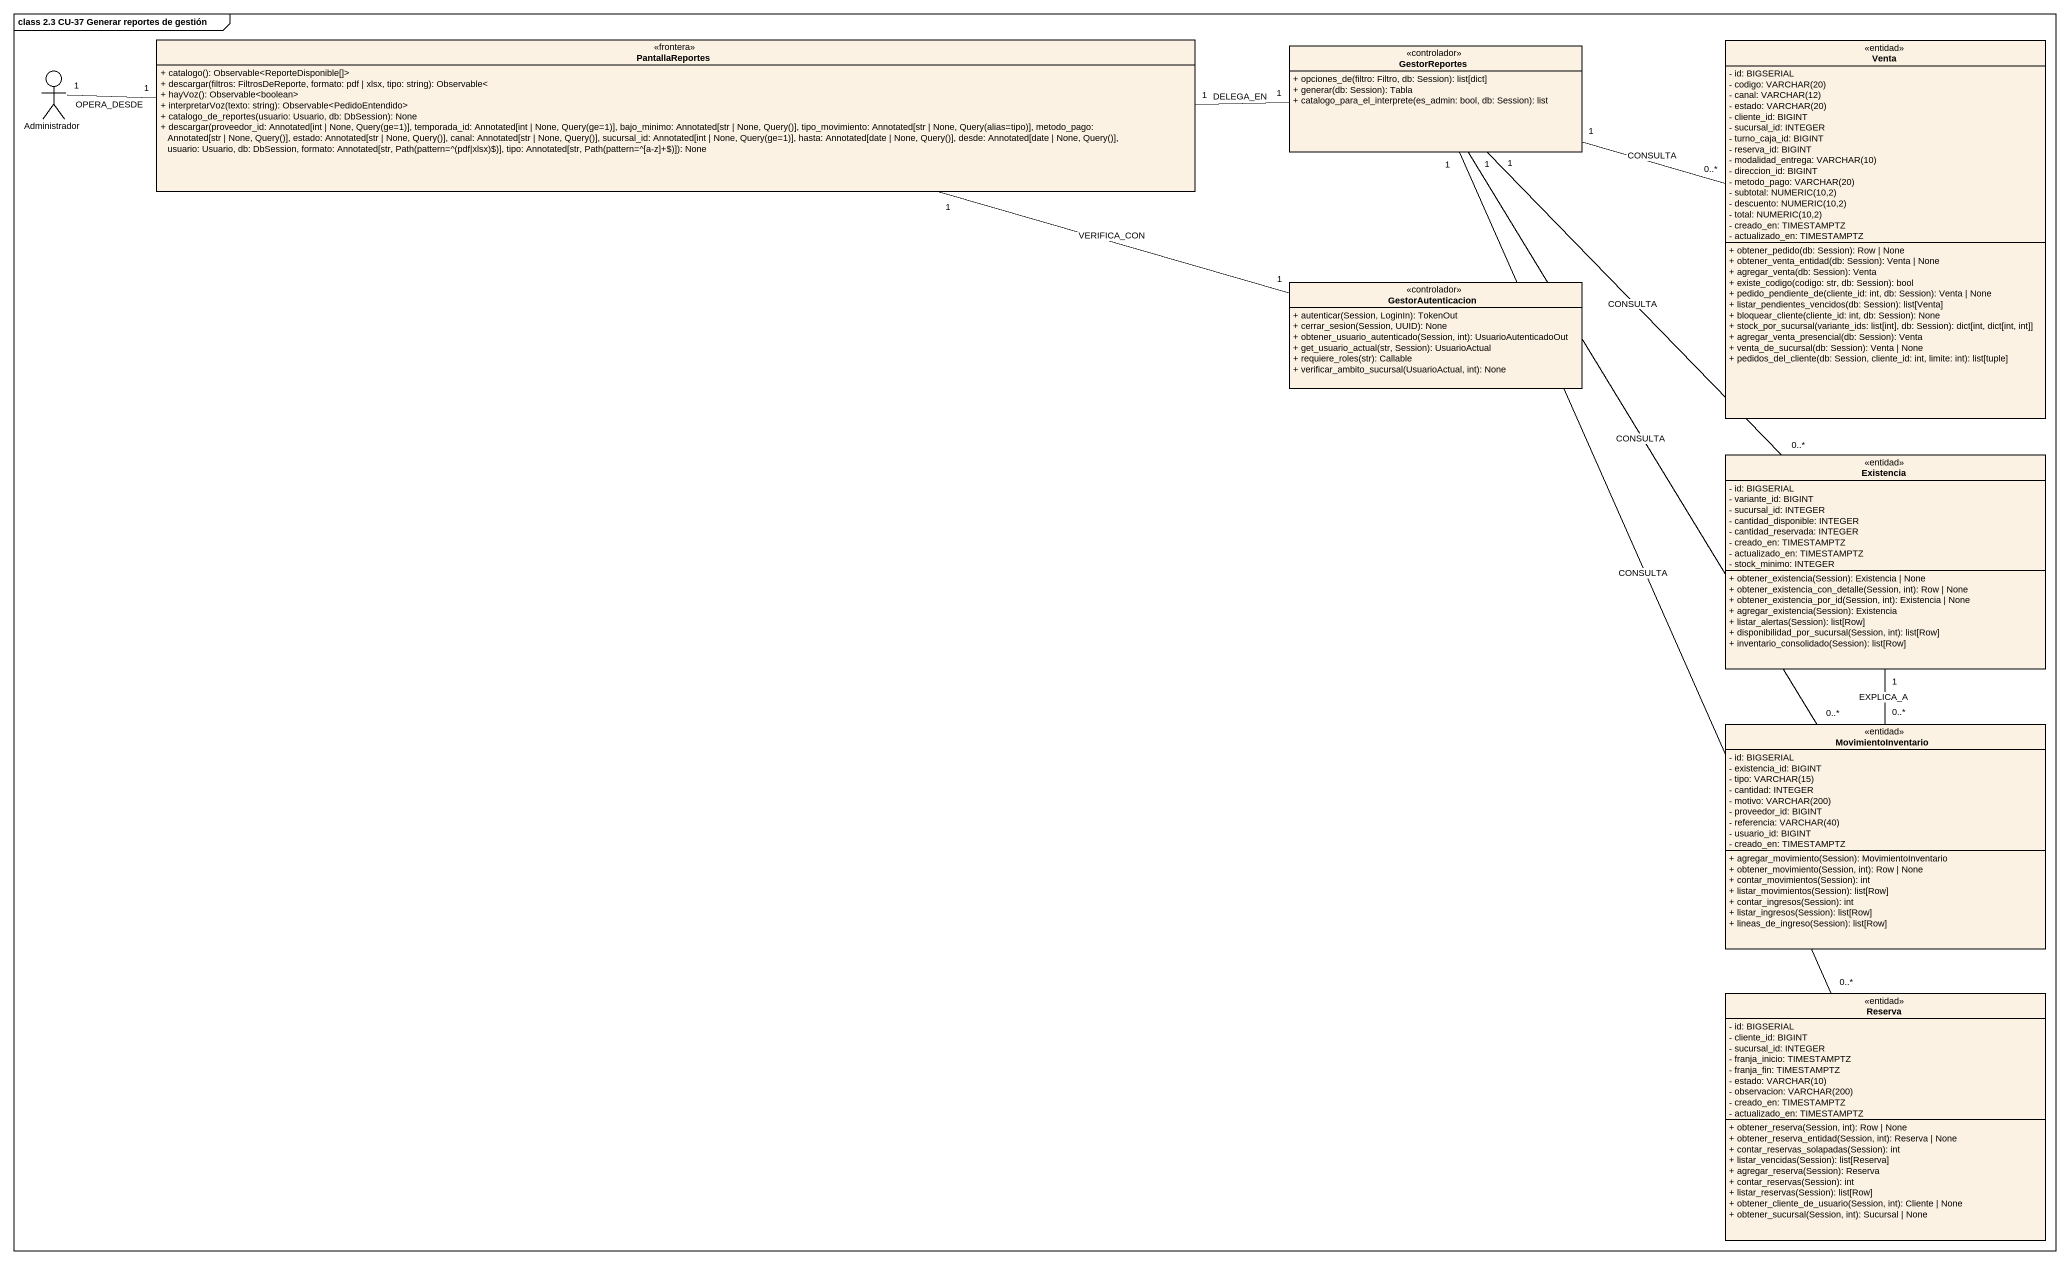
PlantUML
@startuml
mainframe class 2.3 CU-37 Generar reportes de gestión
allowmixing
hide circle
hide empty members
skinparam classAttributeIconSize 0
class PantallaReportes <<frontera>> {
  + catalogo(): Observable<ReporteDisponible[]>
  + descargar(filtros: FiltrosDeReporte, formato: pdf | xlsx, tipo: string): Observable<
  + hayVoz(): Observable<boolean>
  + interpretarVoz(texto: string): Observable<PedidoEntendido>
  + catalogo_de_reportes(usuario: Usuario, db: DbSession): None
  + descargar(proveedor_id: Annotated[int | None, Query(ge=1)], temporada_id: Annotated[int | None, Query(ge=1)], bajo_minimo: Annotated[str | None, Query()], tipo_movimiento: Annotated[str | None, Query(alias=tipo)], metodo_pago: Annotated[str | None, Query()], estado: Annotated[str | None, Query()], canal: Annotated[str | None, Query()], sucursal_id: Annotated[int | None, Query(ge=1)], hasta: Annotated[date | None, Query()], desde: Annotated[date | None, Query()], usuario: Usuario, db: DbSession, formato: Annotated[str, Path(pattern=^(pdf|xlsx)$)], tipo: Annotated[str, Path(pattern=^[a-z]+$)]): None
}
class GestorReportes <<controlador>> {
  + opciones_de(filtro: Filtro, db: Session): list[dict]
  + generar(db: Session): Tabla
  + catalogo_para_el_interprete(es_admin: bool, db: Session): list
}
class Venta <<entidad>> {
  - id: BIGSERIAL
  {field} - codigo: VARCHAR(20)
  {field} - canal: VARCHAR(12)
  {field} - estado: VARCHAR(20)
  - cliente_id: BIGINT
  - sucursal_id: INTEGER
  - turno_caja_id: BIGINT
  - reserva_id: BIGINT
  {field} - modalidad_entrega: VARCHAR(10)
  - direccion_id: BIGINT
  {field} - metodo_pago: VARCHAR(20)
  {field} - subtotal: NUMERIC(10,2)
  {field} - descuento: NUMERIC(10,2)
  {field} - total: NUMERIC(10,2)
  - creado_en: TIMESTAMPTZ
  - actualizado_en: TIMESTAMPTZ
  + obtener_pedido(db: Session): Row | None
  + obtener_venta_entidad(db: Session): Venta | None
  + agregar_venta(db: Session): Venta
  + existe_codigo(codigo: str, db: Session): bool
  + pedido_pendiente_de(cliente_id: int, db: Session): Venta | None
  + listar_pendientes_vencidos(db: Session): list[Venta]
  + bloquear_cliente(cliente_id: int, db: Session): None
  + stock_por_sucursal(variante_ids: list[int], db: Session): dict[int, dict[int, int]]
  + agregar_venta_presencial(db: Session): Venta
  + venta_de_sucursal(db: Session): Venta | None
  + pedidos_del_cliente(db: Session, cliente_id: int, limite: int): list[tuple]
}
actor Administrador
class GestorAutenticacion <<controlador>> {
  + autenticar(Session, LoginIn): TokenOut
  + cerrar_sesion(Session, UUID): None
  + obtener_usuario_autenticado(Session, int): UsuarioAutenticadoOut
  + get_usuario_actual(str, Session): UsuarioActual
  + requiere_roles(str): Callable
  + verificar_ambito_sucursal(UsuarioActual, int): None
}
class Existencia <<entidad>> {
  - id: BIGSERIAL
  - variante_id: BIGINT
  - sucursal_id: INTEGER
  - cantidad_disponible: INTEGER
  - cantidad_reservada: INTEGER
  - creado_en: TIMESTAMPTZ
  - actualizado_en: TIMESTAMPTZ
  - stock_minimo: INTEGER
  + obtener_existencia(Session): Existencia | None
  + obtener_existencia_con_detalle(Session, int): Row | None
  + obtener_existencia_por_id(Session, int): Existencia | None
  + agregar_existencia(Session): Existencia
  + listar_alertas(Session): list[Row]
  + disponibilidad_por_sucursal(Session, int): list[Row]
  + inventario_consolidado(Session): list[Row]
}
class MovimientoInventario <<entidad>> {
  - id: BIGSERIAL
  - existencia_id: BIGINT
  {field} - tipo: VARCHAR(15)
  - cantidad: INTEGER
  {field} - motivo: VARCHAR(200)
  - proveedor_id: BIGINT
  {field} - referencia: VARCHAR(40)
  - usuario_id: BIGINT
  - creado_en: TIMESTAMPTZ
  + agregar_movimiento(Session): MovimientoInventario
  + obtener_movimiento(Session, int): Row | None
  + contar_movimientos(Session): int
  + listar_movimientos(Session): list[Row]
  + contar_ingresos(Session): int
  + listar_ingresos(Session): list[Row]
  + lineas_de_ingreso(Session): list[Row]
}
class Reserva <<entidad>> {
  - id: BIGSERIAL
  - cliente_id: BIGINT
  - sucursal_id: INTEGER
  - franja_inicio: TIMESTAMPTZ
  - franja_fin: TIMESTAMPTZ
  {field} - estado: VARCHAR(10)
  {field} - observacion: VARCHAR(200)
  - creado_en: TIMESTAMPTZ
  - actualizado_en: TIMESTAMPTZ
  + obtener_reserva(Session, int): Row | None
  + obtener_reserva_entidad(Session, int): Reserva | None
  + contar_reservas_solapadas(Session): int
  + listar_vencidas(Session): list[Reserva]
  + agregar_reserva(Session): Reserva
  + contar_reservas(Session): int
  + listar_reservas(Session): list[Row]
  + obtener_cliente_de_usuario(Session, int): Cliente | None
  + obtener_sucursal(Session, int): Sucursal | None
}
PantallaReportes "1" -right- "1" GestorReportes : DELEGA_EN
PantallaReportes "1" -right- "1" GestorAutenticacion : VERIFICA_CON
GestorReportes "1" -right- "0..*" Venta : CONSULTA
GestorReportes "1" -- "0..*" Existencia : CONSULTA
GestorReportes "1" -- "0..*" MovimientoInventario : CONSULTA
GestorReportes "1" -- "0..*" Reserva : CONSULTA
Administrador "1" -right- "1" PantallaReportes : OPERA_DESDE
MovimientoInventario "0..*" -up- "1" Existencia : EXPLICA_A
@enduml
